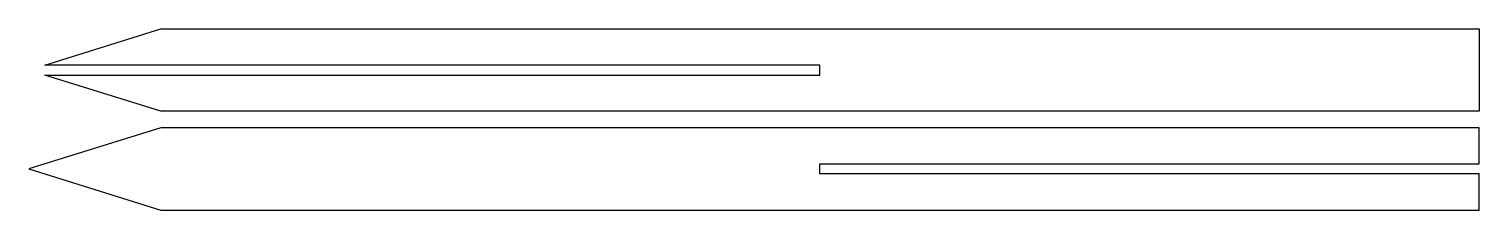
# Model space of a CAD drawing. Extents: x -4 to 40, y 0 to 5.5.
import ezdxf

# ---------------------------------------------------------------- set-up
doc = ezdxf.new("R2010")
doc.units = 0
doc.layers.add('DEFAULT', color=7, linetype='CONTINUOUS')

msp = doc.modelspace()

# ---------------------------------------------------------------- linework, layer by layer
at = {"layer": 'DEFAULT'}
for points in [[(-3.52, 4.4), (0, 5.5), (40, 5.5), (40, 3), (0, 3), (-3.52, 4.1), (20, 4.1), (20, 4.4)], [(40, 1.1), (20, 1.1), (20, 1.4), (40, 1.4), (40, 2.5), (0, 2.5), (-4, 1.25), (0, 0), (40, 0)]]:
    msp.add_lwpolyline(points, close=True, dxfattribs=at)

doc.saveas('drawing.dxf')
